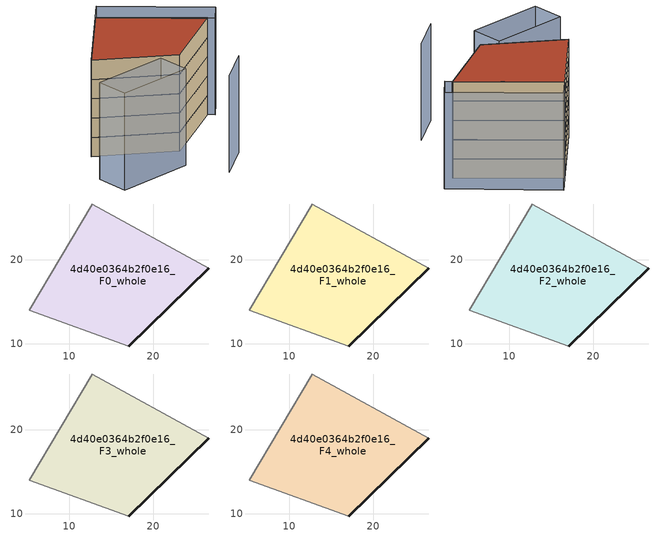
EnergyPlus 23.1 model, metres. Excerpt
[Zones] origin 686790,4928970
4d40e0364b2f0e16_F0_whole
 floor ground (EU_floor_Construction): 26.6,19.02 12.71,26.67 5.23,14 17.1,9.72 z0
 wall outside (EU_wall_Construction): 26.6,19.02 17.1,9.72 z0:3
 wall adiabatic (EU_wall_Construction): 17.1,9.72 5.23,14 12.71,26.67 26.6,19.02 z0:3
4d40e0364b2f0e16_F1_whole
 floor to 4d40e0364b2f0e16_F0_whole (EU_floor_Construction): 26.6,19.02 12.71,26.67 5.23,14 17.1,9.72 z3
 wall outside (EU_wall_Construction): 26.6,19.02 17.1,9.72 z3:6
 wall adiabatic (EU_wall_Construction): 17.1,9.72 5.23,14 12.71,26.67 26.6,19.02 z3:6
4d40e0364b2f0e16_F2_whole
 floor to 4d40e0364b2f0e16_F1_whole (EU_floor_Construction): 26.6,19.02 12.71,26.67 5.23,14 17.1,9.72 z6
 wall outside (EU_wall_Construction): 26.6,19.02 17.1,9.72 z6:9
 wall adiabatic (EU_wall_Construction): 17.1,9.72 5.23,14 12.71,26.67 26.6,19.02 z6:9
4d40e0364b2f0e16_F3_whole
 floor to 4d40e0364b2f0e16_F2_whole (EU_floor_Construction): 26.6,19.02 12.71,26.67 5.23,14 17.1,9.72 z9
 wall outside (EU_wall_Construction): 26.6,19.02 17.1,9.72 z9:12
 wall adiabatic (EU_wall_Construction): 17.1,9.72 5.23,14 12.71,26.67 26.6,19.02 z9:12
4d40e0364b2f0e16_F4_whole
 floor to 4d40e0364b2f0e16_F3_whole (EU_floor_Construction): 26.6,19.02 12.71,26.67 5.23,14 17.1,9.72 z12
 wall outside (EU_wall_Construction): 26.6,19.02 17.1,9.72 z12:15
 wall adiabatic (EU_wall_Construction): 17.1,9.72 5.23,14 12.71,26.67 26.6,19.02 z12:15
 roof outside (EU_roof_Construction): 26.6,19.02 17.1,9.72 5.23,14 12.71,26.67 z15
shading: 19.91,0.14 24.3,5.48 / 2.62,6.63 14.23,9.95 / 14.23,9.95 15.61,5.11 / 15.61,5.11 4,1.78 / 4,1.78 2.62,6.63 / 14.62,30.06 29.37,21.72 / 29.37,21.72 27.46,18.34 / 27.46,18.34 12.71,26.67 / 12.71,26.67 14.62,30.06 z0:15
[Building]
EU S2 Campaign: North Axis=0; Terrain=City; Solar Distribution=FullExterior
[Site:Location]
Bologna: Latitude=44.5; Longitude=11.25; Time Zone=1; Elevation=37
[SizingPeriod:WeatherFileDays]
AnnualSizingPeriod: Begin Month=1; Begin Day of Month=1; End Month=12; End Day of Month=31; Day of Week for Start Day=Monday; Use Weather File Daylight Saving Period=No; Use Weather File Rain and Snow Indicators=No
[MATERIAL]
EU_InternalMass_Material: Roughness=MediumRough; Thickness=0.1; Conductivity=1; Density=1800; Specific Heat=900; Thermal Absorptance=0.9; Solar Absorptance=0.7; Visible Absorptance=0.7
[MATERIAL:NOMASS] Roughness=MediumRough; Thermal Absorptance=0.9; Solar Absorptance=0.7; Visible Absorptance=0.7
Name | Thermal Resistance
EU_wall_NoMass | 0.905828
EU_roof_NoMass | 0.37593
EU_floor_NoMass | 0.67114
[CONSTRUCTION]
EU_wall_Construction: EU_wall_NoMass
EU_roof_Construction: EU_roof_NoMass
EU_floor_Construction: EU_floor_NoMass
EU_InternalMass_Construction: EU_InternalMass_Material
[ZONE] Type=1; Multiplier=1; Ceiling Height=autocalculate; Floor Area=autocalculate; Part of Total Floor Area=Yes
Name | Volume
4d40e0364b2f0e16_F0_whole | 576.269
4d40e0364b2f0e16_F1_whole; 4d40e0364b2f0e16_F2_whole; 4d40e0364b2f0e16_F3_whole; 4d40e0364b2f0e16_F4_whole | 576.27
[INTERNALMASS] Construction=EU_InternalMass_Construction; Surface Area=164.62
Name | Zone or ZoneList
4d40e0364b2f0e16_F0_whole_EU_InternalMass | 4d40e0364b2f0e16_F0_whole
4d40e0364b2f0e16_F1_whole_EU_InternalMass | 4d40e0364b2f0e16_F1_whole
4d40e0364b2f0e16_F2_whole_EU_InternalMass | 4d40e0364b2f0e16_F2_whole
4d40e0364b2f0e16_F3_whole_EU_InternalMass | 4d40e0364b2f0e16_F3_whole
4d40e0364b2f0e16_F4_whole_EU_InternalMass | 4d40e0364b2f0e16_F4_whole
[OTHEREQUIPMENT] Fuel Type=Electricity; Design Level Calculation Method=Watts/Area; Power per Zone Floor Area=1; Fraction Latent=0; Fraction Radiant=0; Fraction Lost=0; Carbon Dioxide Generation Rate=0; EndUse Subcategory=EU_Step8_InternalGains
Name | Zone or ZoneList or Space or SpaceList | Schedule
EU_Step8_InternalGain_4d40e0364b2f0e16_F0_whole_f000 | 4d40e0364b2f0e16_F0_whole | EU_Step8_GainSchedule_4d40e0364b2f0e16_F0_whole_f000
EU_Step8_InternalGain_4d40e0364b2f0e16_F1_whole_f000 | 4d40e0364b2f0e16_F1_whole | EU_Step8_GainSchedule_4d40e0364b2f0e16_F1_whole_f000
EU_Step8_InternalGain_4d40e0364b2f0e16_F2_whole_f000 | 4d40e0364b2f0e16_F2_whole | EU_Step8_GainSchedule_4d40e0364b2f0e16_F2_whole_f000
EU_Step8_InternalGain_4d40e0364b2f0e16_F3_whole_f000 | 4d40e0364b2f0e16_F3_whole | EU_Step8_GainSchedule_4d40e0364b2f0e16_F3_whole_f000
EU_Step8_InternalGain_4d40e0364b2f0e16_F4_whole_f000 | 4d40e0364b2f0e16_F4_whole | EU_Step8_GainSchedule_4d40e0364b2f0e16_F4_whole_f000
[ZONEVENTILATION:DESIGNFLOWRATE] Schedule=EU_AlwaysOn; Design Flow Rate Calculation Method=AirChanges/Hour; Air Changes per Hour=0.73129; Ventilation Type=Natural; Fan Pressure Rise=0; Fan Total Efficiency=1; Constant Term Coefficient=1; Temperature Term Coefficient=0; Velocity Term Coefficient=0; Velocity Squared Term Coefficient=0; Minimum Indoor Temperature=-100; Maximum Indoor Temperature=100; Delta Temperature=-100; Minimum Outdoor Temperature=-100; Maximum Outdoor Temperature=100; Maximum Wind Speed=40
Name | Zone or ZoneList or Space or SpaceList
EU_ConstantAir_4d40e0364b2f0e16_F0_whole | 4d40e0364b2f0e16_F0_whole
EU_ConstantAir_4d40e0364b2f0e16_F1_whole | 4d40e0364b2f0e16_F1_whole
EU_ConstantAir_4d40e0364b2f0e16_F2_whole | 4d40e0364b2f0e16_F2_whole
EU_ConstantAir_4d40e0364b2f0e16_F3_whole | 4d40e0364b2f0e16_F3_whole
EU_ConstantAir_4d40e0364b2f0e16_F4_whole | 4d40e0364b2f0e16_F4_whole
[HVACTEMPLATE:THERMOSTAT] Constant Heating Setpoint=20; Constant Cooling Setpoint=50
EU_HeatOnly_4d40e0364b2f0e16_F0_whole; EU_HeatOnly_4d40e0364b2f0e16_F1_whole; EU_HeatOnly_4d40e0364b2f0e16_F2_whole; EU_HeatOnly_4d40e0364b2f0e16_F3_whole; EU_HeatOnly_4d40e0364b2f0e16_F4_whole
[HVACTEMPLATE:ZONE:IDEALLOADSAIRSYSTEM] System Availability Schedule=EU_AlwaysOn; Maximum Heating Supply Air Temperature=50; Minimum Cooling Supply Air Temperature=13; Maximum Heating Supply Air Humidity Ratio=0.0156; Minimum Cooling Supply Air Humidity Ratio=0.0077; Heating Limit=NoLimit; Cooling Limit=NoLimit; Heating Availability Schedule=EU_AlwaysOn; Cooling Availability Schedule=EU_CoolingOff; Dehumidification Control Type=ConstantSensibleHeatRatio; Cooling Sensible Heat Ratio=0.7; Dehumidification Setpoint=60; Humidification Control Type=None; Humidification Setpoint=30; Outdoor Air Method=None; Outdoor Air Flow Rate per Person=0.00944; Outdoor Air Flow Rate per Zone Floor Area=0; Outdoor Air Flow Rate per Zone=0; Demand Controlled Ventilation Type=None; Outdoor Air Economizer Type=NoEconomizer; Heat Recovery Type=None; Sensible Heat Recovery Effectiveness=0.7; Latent Heat Recovery Effectiveness=0.65
Name | Template Thermostat
4d40e0364b2f0e16_F0_whole | EU_HeatOnly_4d40e0364b2f0e16_F0_whole
4d40e0364b2f0e16_F1_whole | EU_HeatOnly_4d40e0364b2f0e16_F1_whole
4d40e0364b2f0e16_F2_whole | EU_HeatOnly_4d40e0364b2f0e16_F2_whole
4d40e0364b2f0e16_F3_whole | EU_HeatOnly_4d40e0364b2f0e16_F3_whole
4d40e0364b2f0e16_F4_whole | EU_HeatOnly_4d40e0364b2f0e16_F4_whole
[SIZING:ZONE] Zone Cooling Design Supply Air Temperature Input Method=SupplyAirTemperature; Zone Cooling Design Supply Air Temperature=13; Zone Heating Design Supply Air Temperature Input Method=SupplyAirTemperature; Zone Heating Design Supply Air Temperature=50; Zone Cooling Design Supply Air Humidity Ratio=0.008; Zone Heating Design Supply Air Humidity Ratio=0.008; Cooling Design Air Flow Method=DesignDay; Cooling Design Air Flow Rate=0; Cooling Minimum Air Flow per Zone Floor Area=0.000762; Cooling Minimum Air Flow=0; Cooling Minimum Air Flow Fraction=0.2; Heating Design Air Flow Method=DesignDay; Heating Design Air Flow Rate=0; Heating Maximum Air Flow per Zone Floor Area=0.002032; Heating Maximum Air Flow=0.141576; Heating Maximum Air Flow Fraction=0.3; Account for Dedicated Outdoor Air System=No; Dedicated Outdoor Air System Control Strategy=NeutralSupplyAir; Dedicated Outdoor Air Low Setpoint Temperature for Design=autosize; Dedicated Outdoor Air High Setpoint Temperature for Design=autosize; Zone Load Sizing Method=Sensible Load Only No Latent Load; Zone Latent Cooling Design Supply Air Humidity Ratio Input Method=HumidityRatioDifference; Zone Cooling Design Supply Air Humidity Ratio Difference=0.005; Zone Latent Heating Design Supply Air Humidity Ratio Input Method=HumidityRatioDifference; Zone Humidification Design Supply Air Humidity Ratio Difference=0.005
4d40e0364b2f0e16_F0_whole; 4d40e0364b2f0e16_F1_whole; 4d40e0364b2f0e16_F2_whole; 4d40e0364b2f0e16_F3_whole; 4d40e0364b2f0e16_F4_whole
[SCHEDULE:CONSTANT]
Name | Hourly Value
EU_AlwaysOn | 1
EU_CoolingOff | 0
[SCHEDULE:FILE] Column Number=1; Rows to Skip at Top=0; Number of Hours of Data=8760; Column Separator=Comma; Interpolate to Timestep=No; Minutes per Item=60; Adjust Schedule for Daylight Savings=Yes
Name | File
EU_Step8_GainSchedule_4d40e0364b2f0e16_F0_whole_f000 | ../../schedules/4d40e0364b2f0e16/4d40e0364b2f0e16_F0_whole_f000_gain.csv
EU_Step8_GainSchedule_4d40e0364b2f0e16_F1_whole_f000 | ../../schedules/4d40e0364b2f0e16/4d40e0364b2f0e16_F1_whole_f000_gain.csv
EU_Step8_GainSchedule_4d40e0364b2f0e16_F2_whole_f000 | ../../schedules/4d40e0364b2f0e16/4d40e0364b2f0e16_F2_whole_f000_gain.csv
EU_Step8_GainSchedule_4d40e0364b2f0e16_F3_whole_f000 | ../../schedules/4d40e0364b2f0e16/4d40e0364b2f0e16_F3_whole_f000_gain.csv
EU_Step8_GainSchedule_4d40e0364b2f0e16_F4_whole_f000 | ../../schedules/4d40e0364b2f0e16/4d40e0364b2f0e16_F4_whole_f000_gain.csv
